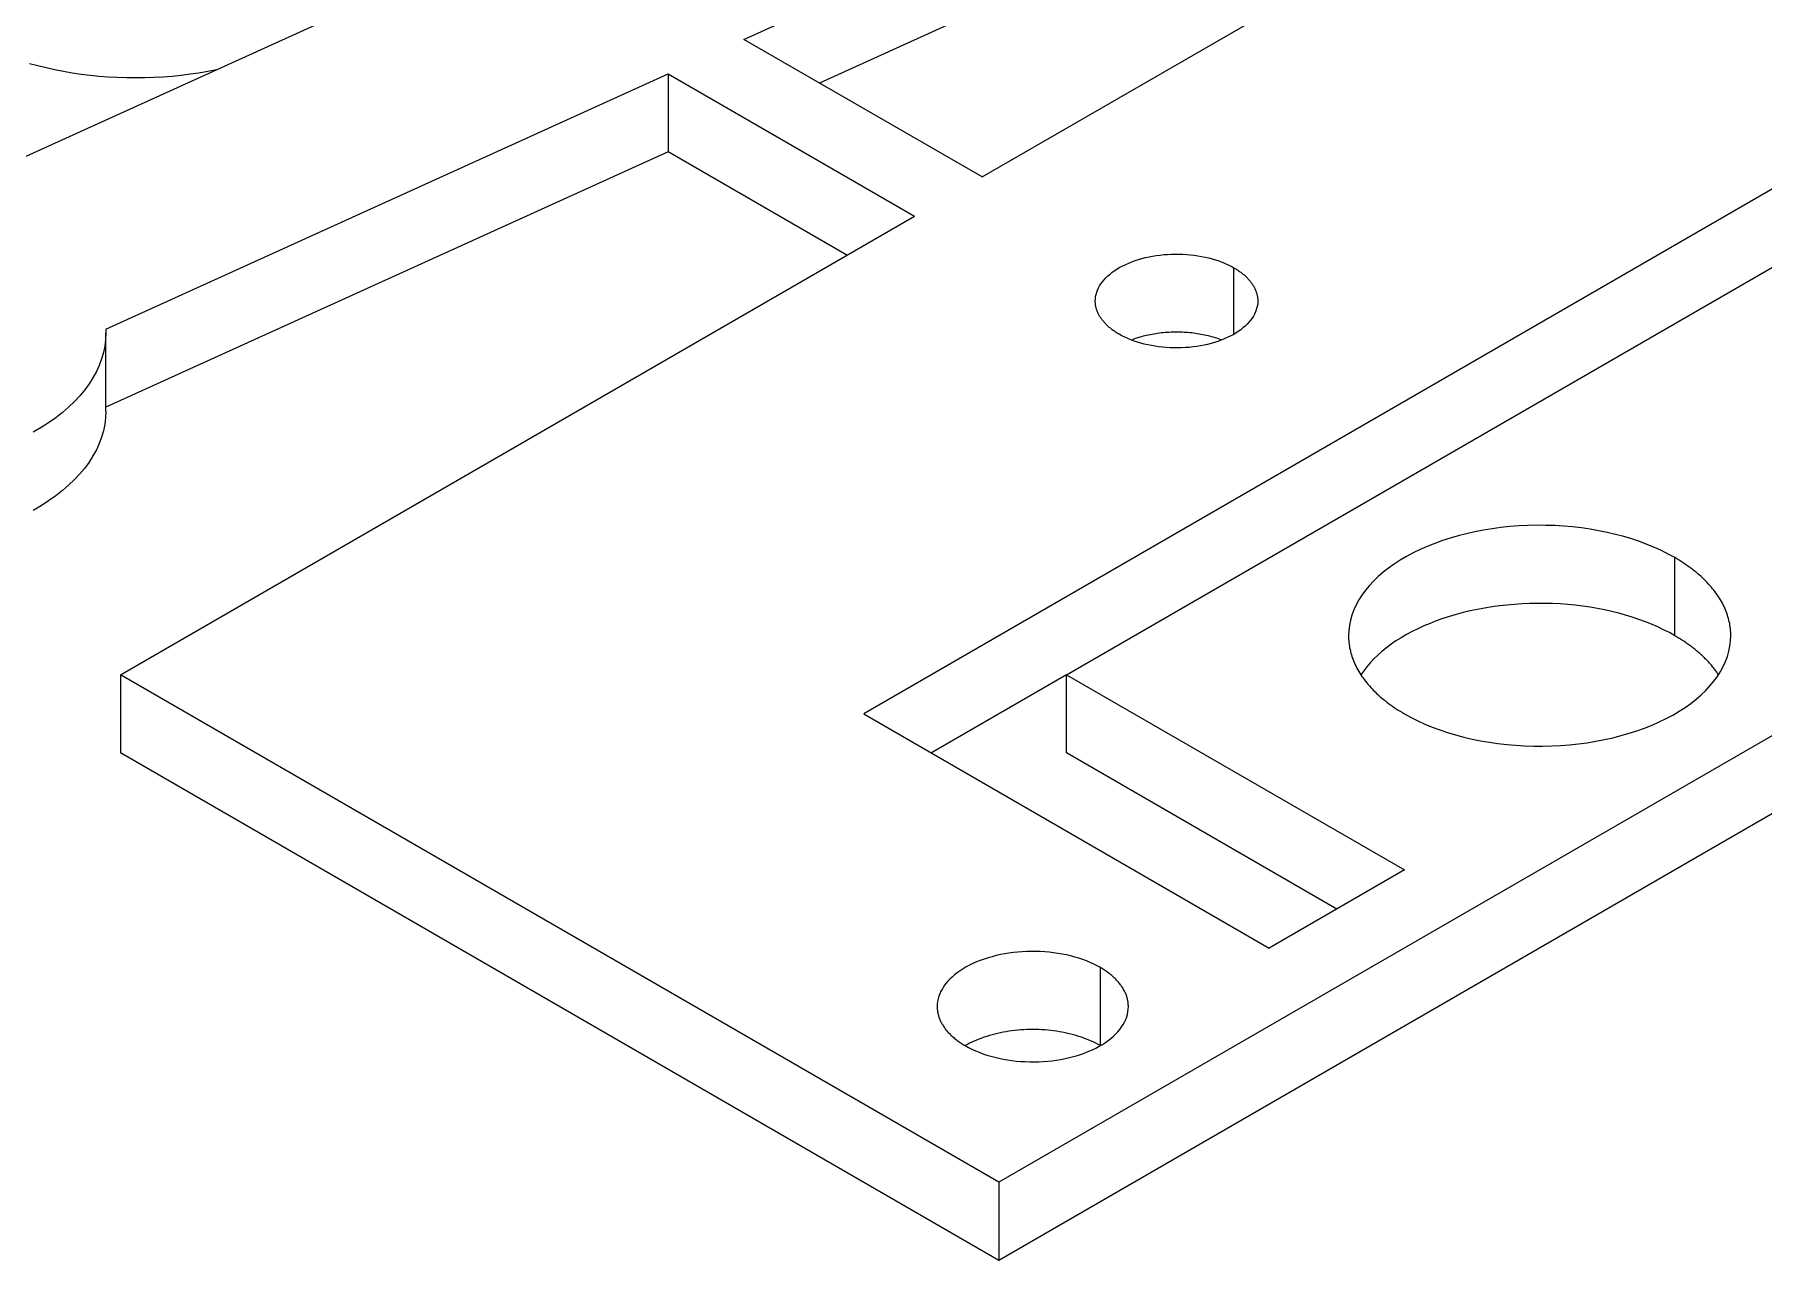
# Model space of a CAD drawing. Header units: millimetres. Extents: x 50 to 268, y 35 to 119.
# Drawn here: x 248.12 to 253.82, y 104.67 to 108.71 of the extents above; entities that cross this region are included whole.
import ezdxf

# ---------------------------------------------------------------- set-up
doc = ezdxf.new("R2010")
doc.units = ezdxf.units.MM
doc.header["$LTSCALE"] = 0.05
doc.layers.add('iso_model', color=7, linetype='Continuous', lineweight=25)

msp = doc.modelspace()

# ---------------------------------------------------------------- linework, layer by layer
at = {"layer": 'iso_model', "lineweight": 25}
for p, q in [((268, 114.5718), (251.2962, 104.9279)), ((268, 114.3146), (251.2962, 104.6708)), ((251.2405, 108.239), (254.971, 110.3928)), ((247.855, 108.2006), (252.5136, 110.3157)), ((250.4556, 108.6922), (253.0935, 109.8899)), ((251.5189, 106.5995), (256.9755, 109.7499)), ((253.0935, 109.6327), (250.7049, 108.5482)), ((256.3073, 109.6213), (250.8508, 106.471)), ((251.2405, 108.239), (250.4556, 108.6922)), ((248.3528, 107.7375), (250.2062, 108.579)), ((250.2062, 108.579), (250.2062, 108.3218)), ((250.2062, 108.579), (251.0178, 108.1104)), ((250.2062, 108.3218), (248.3531, 107.4804)), ((250.7951, 107.9818), (250.2062, 108.3218)), ((248.4009, 106.5995), (251.0178, 108.1104)), ((252.0706, 107.7212), (252.0706, 107.9398)), ((248.3531, 107.4675), (248.3531, 107.7247)), ((253.5234, 106.7281), (253.5234, 106.9853)), ((248.4009, 106.5995), (248.4009, 106.3424)), ((251.2962, 104.9279), (248.4009, 106.5995)), ((251.5189, 106.5995), (251.0735, 106.3424)), ((251.5189, 106.5995), (252.6325, 105.9566)), ((251.5189, 106.3424), (251.5189, 106.5995)), ((250.8508, 106.471), (252.1871, 105.6994)), ((251.2962, 104.6708), (248.4009, 106.3424)), ((252.4098, 105.828), (251.5189, 106.3424)), ((252.6325, 105.9566), (252.1871, 105.6994)), ((251.6303, 105.378), (251.6303, 105.6352)), ((251.2962, 104.9279), (251.2962, 104.6708))]:
    msp.add_line(p, q, dxfattribs=at)
for points in [[(248.7172, 108.592, 0), (248.6887, 108.5864, 0), (248.6597, 108.5814, 0), (248.6305, 108.5771, 0), (248.601, 108.5734, 0), (248.5712, 108.5704, 0), (248.5413, 108.5681, 0), (248.5113, 108.5664, 0), (248.4812, 108.5654, 0), (248.451, 108.565, 0), (248.4208, 108.5653, 0), (248.3907, 108.5663, 0), (248.3606, 108.568, 0), (248.3307, 108.5703, 0), (248.301, 108.5733, 0), (248.2714, 108.5769, 0), (248.2422, 108.5812, 0), (248.2132, 108.5861, 0), (248.1846, 108.5917, 0), (248.1564, 108.5979, 0), (248.1286, 108.6047, 0), (248.1013, 108.6121, 0)], [(251.6135, 107.8305, 0), (251.6138, 107.8378, 0), (251.6147, 107.845, 0), (251.6162, 107.8523, 0), (251.6183, 107.8595, 0), (251.6209, 107.8666, 0), (251.6242, 107.8736, 0), (251.628, 107.8806, 0), (251.6323, 107.8874, 0), (251.6373, 107.8941, 0), (251.6427, 107.9007, 0), (251.6487, 107.9071, 0), (251.6552, 107.9133, 0), (251.6622, 107.9194, 0), (251.6697, 107.9252, 0), (251.6777, 107.9309, 0), (251.6861, 107.9363, 0), (251.695, 107.9415, 0), (251.7042, 107.9464, 0), (251.7139, 107.9511, 0), (251.7239, 107.9555, 0), (251.7343, 107.9597, 0), (251.745, 107.9635, 0), (251.756, 107.9671, 0), (251.7673, 107.9704, 0), (251.7788, 107.9733, 0), (251.7906, 107.9759, 0), (251.8025, 107.9782, 0), (251.8147, 107.9802, 0), (251.827, 107.9819, 0), (251.8394, 107.9832, 0), (251.8519, 107.9841, 0), (251.8645, 107.9848, 0), (251.8771, 107.985, 0), (251.8897, 107.985, 0), (251.9023, 107.9846, 0), (251.9148, 107.9838, 0), (251.9273, 107.9828, 0), (251.9397, 107.9813, 0), (251.9519, 107.9796, 0), (251.964, 107.9775, 0), (251.9759, 107.9751, 0), (251.9876, 107.9723, 0), (251.999, 107.9693, 0), (252.0102, 107.9659, 0), (252.0212, 107.9623, 0), (252.0317, 107.9583, 0), (252.042, 107.9541, 0), (252.0519, 107.9496, 0), (252.0614, 107.9448, 0), (252.0706, 107.9398, 0)], [(252.0706, 107.9398, 0), (252.0735, 107.9381, 0), (252.0764, 107.9363, 0), (252.0793, 107.9345, 0), (252.0821, 107.9327, 0), (252.0848, 107.9309, 0), (252.0876, 107.929, 0), (252.0902, 107.9271, 0), (252.0928, 107.9252, 0), (252.0954, 107.9233, 0), (252.0979, 107.9213, 0), (252.1003, 107.9194, 0), (252.1027, 107.9174, 0), (252.105, 107.9154, 0), (252.1073, 107.9133, 0), (252.1095, 107.9113, 0), (252.1117, 107.9092, 0), (252.1138, 107.9071, 0), (252.1159, 107.905, 0), (252.1179, 107.9028, 0), (252.1198, 107.9007, 0), (252.1217, 107.8985, 0), (252.1235, 107.8963, 0), (252.1253, 107.8941, 0), (252.127, 107.8919, 0), (252.1286, 107.8896, 0), (252.1302, 107.8874, 0), (252.1317, 107.8851, 0), (252.1332, 107.8829, 0), (252.1346, 107.8806, 0), (252.1359, 107.8783, 0), (252.1372, 107.8759, 0), (252.1384, 107.8736, 0), (252.1395, 107.8713, 0), (252.1406, 107.8689, 0), (252.1416, 107.8666, 0), (252.1425, 107.8642, 0), (252.1434, 107.8618, 0), (252.1442, 107.8595, 0), (252.145, 107.8571, 0), (252.1457, 107.8547, 0), (252.1463, 107.8523, 0), (252.1469, 107.8499, 0), (252.1474, 107.8475, 0), (252.1478, 107.845, 0), (252.1482, 107.8426, 0), (252.1485, 107.8402, 0), (252.1487, 107.8378, 0), (252.1489, 107.8353, 0), (252.149, 107.8329, 0), (252.149, 107.8305, 0)], [(251.692, 107.7212, 0), (251.689, 107.7229, 0), (251.6861, 107.7247, 0), (251.6832, 107.7265, 0), (251.6804, 107.7283, 0), (251.6777, 107.7301, 0), (251.675, 107.732, 0), (251.6723, 107.7338, 0), (251.6697, 107.7358, 0), (251.6672, 107.7377, 0), (251.6647, 107.7396, 0), (251.6622, 107.7416, 0), (251.6598, 107.7436, 0), (251.6575, 107.7456, 0), (251.6552, 107.7477, 0), (251.653, 107.7497, 0), (251.6508, 107.7518, 0), (251.6487, 107.7539, 0), (251.6467, 107.756, 0), (251.6447, 107.7582, 0), (251.6427, 107.7603, 0), (251.6408, 107.7625, 0), (251.639, 107.7647, 0), (251.6373, 107.7669, 0), (251.6356, 107.7691, 0), (251.6339, 107.7713, 0), (251.6323, 107.7736, 0), (251.6308, 107.7759, 0), (251.6294, 107.7781, 0), (251.628, 107.7804, 0), (251.6266, 107.7827, 0), (251.6254, 107.785, 0), (251.6242, 107.7874, 0), (251.623, 107.7897, 0), (251.622, 107.7921, 0), (251.6209, 107.7944, 0), (251.62, 107.7968, 0), (251.6191, 107.7991, 0), (251.6183, 107.8015, 0), (251.6175, 107.8039, 0), (251.6168, 107.8063, 0), (251.6162, 107.8087, 0), (251.6157, 107.8111, 0), (251.6152, 107.8135, 0), (251.6147, 107.8159, 0), (251.6144, 107.8184, 0), (251.6141, 107.8208, 0), (251.6138, 107.8232, 0), (251.6137, 107.8256, 0), (251.6136, 107.8281, 0), (251.6135, 107.8305, 0)], [(252.149, 107.8305, 0), (252.1487, 107.8232, 0), (252.1478, 107.8159, 0), (252.1463, 107.8087, 0), (252.1442, 107.8015, 0), (252.1416, 107.7944, 0), (252.1384, 107.7874, 0), (252.1346, 107.7804, 0), (252.1302, 107.7736, 0), (252.1253, 107.7669, 0), (252.1198, 107.7603, 0), (252.1138, 107.7539, 0), (252.1073, 107.7477, 0), (252.1003, 107.7416, 0), (252.0928, 107.7358, 0), (252.0848, 107.7301, 0), (252.0764, 107.7247, 0), (252.0676, 107.7195, 0), (252.0583, 107.7145, 0), (252.0487, 107.7099, 0), (252.0386, 107.7054, 0), (252.0283, 107.7013, 0), (252.0175, 107.6974, 0), (252.0065, 107.6939, 0), (251.9953, 107.6906, 0), (251.9837, 107.6877, 0), (251.972, 107.6851, 0), (251.96, 107.6828, 0), (251.9478, 107.6808, 0), (251.9356, 107.6791, 0), (251.9231, 107.6778, 0), (251.9106, 107.6769, 0), (251.8981, 107.6762, 0), (251.8855, 107.6759, 0), (251.8729, 107.676, 0), (251.8603, 107.6764, 0), (251.8477, 107.6771, 0), (251.8352, 107.6782, 0), (251.8229, 107.6796, 0), (251.8106, 107.6814, 0), (251.7985, 107.6835, 0), (251.7866, 107.6859, 0), (251.7749, 107.6886, 0), (251.7635, 107.6917, 0), (251.7523, 107.695, 0), (251.7414, 107.6987, 0), (251.7308, 107.7027, 0), (251.7205, 107.7069, 0), (251.7106, 107.7114, 0), (251.7011, 107.7162, 0), (251.692, 107.7212, 0)], [(248.3528, 107.7375, 0), (248.3528, 107.7372, 0), (248.3528, 107.737, 0), (248.3528, 107.7367, 0), (248.3529, 107.7364, 0), (248.3529, 107.7362, 0), (248.3529, 107.7359, 0), (248.3529, 107.7357, 0), (248.3529, 107.7354, 0), (248.3529, 107.7352, 0), (248.3529, 107.7349, 0), (248.3529, 107.7346, 0), (248.3529, 107.7344, 0), (248.353, 107.7341, 0), (248.353, 107.7339, 0), (248.353, 107.7336, 0), (248.353, 107.7334, 0), (248.353, 107.7331, 0), (248.353, 107.7329, 0), (248.353, 107.7326, 0), (248.353, 107.7323, 0), (248.353, 107.7321, 0), (248.353, 107.7318, 0), (248.353, 107.7316, 0), (248.353, 107.7313, 0), (248.353, 107.7311, 0), (248.3531, 107.7308, 0), (248.3531, 107.7305, 0), (248.3531, 107.7303, 0), (248.3531, 107.73, 0), (248.3531, 107.7298, 0), (248.3531, 107.7295, 0), (248.3531, 107.7293, 0), (248.3531, 107.729, 0), (248.3531, 107.7288, 0), (248.3531, 107.7285, 0), (248.3531, 107.7282, 0), (248.3531, 107.728, 0), (248.3531, 107.7277, 0), (248.3531, 107.7275, 0), (248.3531, 107.7272, 0), (248.3531, 107.727, 0), (248.3531, 107.7267, 0), (248.3531, 107.7264, 0), (248.3531, 107.7262, 0), (248.3531, 107.7259, 0), (248.3531, 107.7257, 0), (248.3531, 107.7254, 0), (248.3531, 107.7252, 0), (248.3531, 107.7249, 0), (248.3531, 107.7247, 0)], [(248.3531, 107.7247, 0), (248.3523, 107.7032, 0), (248.3496, 107.6819, 0), (248.3453, 107.6606, 0), (248.3392, 107.6395, 0), (248.3314, 107.6185, 0), (248.3219, 107.5978, 0), (248.3107, 107.5774, 0), (248.2978, 107.5573, 0), (248.2834, 107.5376, 0), (248.2673, 107.5183, 0), (248.2497, 107.4994, 0), (248.2305, 107.4811, 0), (248.2099, 107.4632, 0), (248.1879, 107.446, 0), (248.1645, 107.4294, 0), (248.1397, 107.4134, 0), (248.1137, 107.3982, 0)], [(252.0298, 107.7019, 0), (252.0246, 107.7039, 0), (252.0192, 107.7058, 0), (252.0138, 107.7076, 0), (252.0082, 107.7094, 0), (252.0027, 107.7111, 0), (251.997, 107.7127, 0), (251.9913, 107.7142, 0), (251.9855, 107.7157, 0), (251.9797, 107.7171, 0), (251.9738, 107.7184, 0), (251.9679, 107.7196, 0), (251.9619, 107.7207, 0), (251.9559, 107.7218, 0), (251.9498, 107.7227, 0), (251.9437, 107.7236, 0), (251.9375, 107.7244, 0), (251.9314, 107.7252, 0), (251.9252, 107.7258, 0), (251.9189, 107.7264, 0), (251.9127, 107.7268, 0), (251.9064, 107.7272, 0), (251.9001, 107.7275, 0), (251.8939, 107.7277, 0), (251.8876, 107.7278, 0), (251.8813, 107.7279, 0), (251.875, 107.7278, 0), (251.8687, 107.7277, 0), (251.8624, 107.7275, 0), (251.8561, 107.7272, 0), (251.8498, 107.7268, 0), (251.8436, 107.7264, 0), (251.8374, 107.7258, 0), (251.8312, 107.7252, 0), (251.825, 107.7244, 0), (251.8188, 107.7236, 0), (251.8127, 107.7227, 0), (251.8067, 107.7218, 0), (251.8006, 107.7207, 0), (251.7947, 107.7196, 0), (251.7887, 107.7184, 0), (251.7828, 107.7171, 0), (251.777, 107.7157, 0), (251.7712, 107.7142, 0), (251.7655, 107.7127, 0), (251.7599, 107.7111, 0), (251.7543, 107.7094, 0), (251.7488, 107.7076, 0), (251.7433, 107.7058, 0), (251.738, 107.7039, 0), (251.7327, 107.7019, 0)], [(248.3531, 107.4675, 0), (248.3523, 107.4461, 0), (248.3496, 107.4247, 0), (248.3453, 107.4034, 0), (248.3392, 107.3823, 0), (248.3314, 107.3614, 0), (248.3219, 107.3406, 0), (248.3107, 107.3202, 0), (248.2978, 107.3001, 0), (248.2834, 107.2804, 0), (248.2673, 107.2611, 0), (248.2497, 107.2422, 0), (248.2305, 107.2239, 0), (248.2099, 107.2061, 0), (248.1879, 107.1888, 0), (248.1645, 107.1722, 0), (248.1397, 107.1563, 0), (248.1137, 107.141, 0)], [(253.5234, 106.9853, 0), (253.5019, 106.9971, 0), (253.4795, 107.0084, 0), (253.4562, 107.019, 0), (253.432, 107.0289, 0), (253.4071, 107.0382, 0), (253.3814, 107.0468, 0), (253.3551, 107.0547, 0), (253.3281, 107.0619, 0), (253.3006, 107.0683, 0), (253.2726, 107.074, 0), (253.2442, 107.0789, 0), (253.2154, 107.0831, 0), (253.1863, 107.0864, 0), (253.1569, 107.0889, 0), (253.1274, 107.0907, 0), (253.0977, 107.0916, 0), (253.0681, 107.0918, 0), (253.0384, 107.0911, 0), (253.0088, 107.0896, 0), (252.9794, 107.0873, 0), (252.9502, 107.0843, 0), (252.9213, 107.0804, 0), (252.8927, 107.0757, 0), (252.8646, 107.0703, 0), (252.8369, 107.0641, 0), (252.8097, 107.0572, 0), (252.7832, 107.0495, 0), (252.7573, 107.0412, 0), (252.7321, 107.0321, 0), (252.7077, 107.0224, 0), (252.6841, 107.012, 0), (252.6614, 107.0009, 0), (252.6396, 106.9893, 0), (252.6187, 106.9771, 0), (252.5989, 106.9643, 0), (252.5802, 106.951, 0), (252.5626, 106.9372, 0), (252.5461, 106.923, 0), (252.5308, 106.9083, 0), (252.5167, 106.8932, 0), (252.5038, 106.8778, 0), (252.4922, 106.862, 0), (252.482, 106.8459, 0), (252.473, 106.8296, 0), (252.4654, 106.813, 0), (252.4592, 106.7963, 0), (252.4543, 106.7794, 0), (252.4508, 106.7623, 0), (252.4487, 106.7453, 0), (252.448, 106.7281, 0)], [(253.7079, 106.7281, 0), (253.7078, 106.7338, 0), (253.7076, 106.7395, 0), (253.7072, 106.7453, 0), (253.7066, 106.751, 0), (253.7059, 106.7567, 0), (253.7051, 106.7623, 0), (253.7041, 106.768, 0), (253.7029, 106.7737, 0), (253.7016, 106.7794, 0), (253.7001, 106.785, 0), (253.6985, 106.7907, 0), (253.6967, 106.7963, 0), (253.6948, 106.8019, 0), (253.6927, 106.8075, 0), (253.6905, 106.813, 0), (253.6881, 106.8186, 0), (253.6856, 106.8241, 0), (253.6829, 106.8296, 0), (253.68, 106.8351, 0), (253.6771, 106.8405, 0), (253.6739, 106.8459, 0), (253.6706, 106.8513, 0), (253.6672, 106.8567, 0), (253.6637, 106.862, 0), (253.6599, 106.8673, 0), (253.6561, 106.8726, 0), (253.6521, 106.8778, 0), (253.6479, 106.883, 0), (253.6437, 106.8881, 0), (253.6392, 106.8932, 0), (253.6347, 106.8983, 0), (253.63, 106.9033, 0), (253.6251, 106.9083, 0), (253.6202, 106.9133, 0), (253.6151, 106.9182, 0), (253.6098, 106.923, 0), (253.6045, 106.9278, 0), (253.599, 106.9325, 0), (253.5933, 106.9372, 0), (253.5876, 106.9419, 0), (253.5817, 106.9465, 0), (253.5757, 106.951, 0), (253.5696, 106.9555, 0), (253.5633, 106.9599, 0), (253.557, 106.9643, 0), (253.5505, 106.9686, 0), (253.5439, 106.9729, 0), (253.5372, 106.9771, 0), (253.5303, 106.9812, 0), (253.5234, 106.9853, 0)], [(253.5234, 106.7281, 0), (253.5053, 106.7382, 0), (253.4865, 106.7478, 0), (253.467, 106.757, 0), (253.4469, 106.7657, 0), (253.4263, 106.774, 0), (253.4051, 106.7818, 0), (253.3833, 106.789, 0), (253.3611, 106.7958, 0), (253.3385, 106.8021, 0), (253.3154, 106.8078, 0), (253.2919, 106.813, 0), (253.2681, 106.8177, 0), (253.244, 106.8218, 0), (253.2196, 106.8253, 0), (253.195, 106.8283, 0), (253.1703, 106.8307, 0), (253.1453, 106.8326, 0), (253.1203, 106.8338, 0), (253.0952, 106.8345, 0), (253.0701, 106.8346, 0), (253.0449, 106.8341, 0), (253.0199, 106.8331, 0), (252.9949, 106.8315, 0), (252.9701, 106.8293, 0), (252.9454, 106.8265, 0), (252.9209, 106.8232, 0), (252.8967, 106.8193, 0), (252.8728, 106.8148, 0), (252.8492, 106.8098, 0), (252.826, 106.8043, 0), (252.8032, 106.7982, 0), (252.7808, 106.7916, 0), (252.7589, 106.7845, 0), (252.7374, 106.7769, 0), (252.7166, 106.7688, 0), (252.6963, 106.7603, 0), (252.6766, 106.7513, 0), (252.6576, 106.7418, 0), (252.6392, 106.7319, 0), (252.6215, 106.7216, 0), (252.6045, 106.7109, 0), (252.5883, 106.6998, 0), (252.5729, 106.6883, 0), (252.5583, 106.6765, 0), (252.5445, 106.6644, 0), (252.5316, 106.652, 0), (252.5195, 106.6392, 0), (252.5083, 106.6262, 0), (252.4981, 106.613, 0), (252.4887, 106.5995, 0)], [(252.448, 106.7281, 0), (252.4481, 106.7224, 0), (252.4483, 106.7167, 0), (252.4487, 106.711, 0), (252.4493, 106.7053, 0), (252.45, 106.6996, 0), (252.4508, 106.6939, 0), (252.4518, 106.6882, 0), (252.453, 106.6825, 0), (252.4543, 106.6769, 0), (252.4558, 106.6712, 0), (252.4574, 106.6656, 0), (252.4592, 106.66, 0), (252.4611, 106.6544, 0), (252.4632, 106.6488, 0), (252.4654, 106.6432, 0), (252.4678, 106.6377, 0), (252.4703, 106.6322, 0), (252.473, 106.6267, 0), (252.4759, 106.6212, 0), (252.4788, 106.6157, 0), (252.482, 106.6103, 0), (252.4853, 106.6049, 0), (252.4887, 106.5996, 0), (252.4922, 106.5942, 0), (252.496, 106.5889, 0), (252.4998, 106.5837, 0), (252.5038, 106.5785, 0), (252.508, 106.5733, 0), (252.5122, 106.5681, 0), (252.5167, 106.563, 0), (252.5212, 106.5579, 0), (252.5259, 106.5529, 0), (252.5308, 106.5479, 0), (252.5357, 106.543, 0), (252.5408, 106.5381, 0), (252.5461, 106.5332, 0), (252.5514, 106.5284, 0), (252.5569, 106.5237, 0), (252.5626, 106.519, 0), (252.5683, 106.5143, 0), (252.5742, 106.5098, 0), (252.5802, 106.5052, 0), (252.5863, 106.5007, 0), (252.5926, 106.4963, 0), (252.5989, 106.4919, 0), (252.6054, 106.4876, 0), (252.612, 106.4834, 0), (252.6187, 106.4792, 0), (252.6256, 106.475, 0), (252.6325, 106.471, 0)], [(252.6325, 106.471, 0), (252.654, 106.4591, 0), (252.6764, 106.4479, 0), (252.6997, 106.4373, 0), (252.7239, 106.4273, 0), (252.7488, 106.418, 0), (252.7745, 106.4094, 0), (252.8008, 106.4015, 0), (252.8278, 106.3943, 0), (252.8553, 106.3879, 0), (252.8833, 106.3822, 0), (252.9117, 106.3773, 0), (252.9405, 106.3732, 0), (252.9696, 106.3698, 0), (252.999, 106.3673, 0), (253.0285, 106.3656, 0), (253.0582, 106.3646, 0), (253.0878, 106.3645, 0), (253.1175, 106.3651, 0), (253.1471, 106.3666, 0), (253.1765, 106.3689, 0), (253.2057, 106.372, 0), (253.2346, 106.3759, 0), (253.2632, 106.3805, 0), (253.2913, 106.3859, 0), (253.319, 106.3921, 0), (253.3462, 106.399, 0), (253.3727, 106.4067, 0), (253.3986, 106.4151, 0), (253.4238, 106.4241, 0), (253.4482, 106.4339, 0), (253.4718, 106.4443, 0), (253.4945, 106.4553, 0), (253.5163, 106.4669, 0), (253.5372, 106.4792, 0), (253.557, 106.4919, 0), (253.5757, 106.5052, 0), (253.5933, 106.519, 0), (253.6098, 106.5332, 0), (253.6251, 106.5479, 0), (253.6392, 106.563, 0), (253.6521, 106.5785, 0), (253.6637, 106.5942, 0), (253.6739, 106.6103, 0), (253.6829, 106.6267, 0), (253.6905, 106.6432, 0), (253.6967, 106.66, 0), (253.7016, 106.6769, 0), (253.7051, 106.6939, 0), (253.7072, 106.711, 0), (253.7079, 106.7281, 0)], [(253.6672, 106.5995, 0), (253.6653, 106.6024, 0), (253.6633, 106.6053, 0), (253.6613, 106.6081, 0), (253.6593, 106.611, 0), (253.6572, 106.6138, 0), (253.6551, 106.6167, 0), (253.653, 106.6195, 0), (253.6507, 106.6223, 0), (253.6485, 106.6251, 0), (253.6462, 106.6279, 0), (253.6439, 106.6307, 0), (253.6415, 106.6334, 0), (253.6391, 106.6362, 0), (253.6367, 106.6389, 0), (253.6342, 106.6417, 0), (253.6317, 106.6444, 0), (253.6291, 106.6471, 0), (253.6265, 106.6498, 0), (253.6238, 106.6525, 0), (253.6212, 106.6551, 0), (253.6184, 106.6578, 0), (253.6157, 106.6604, 0), (253.6129, 106.663, 0), (253.61, 106.6656, 0), (253.6071, 106.6682, 0), (253.6042, 106.6708, 0), (253.6013, 106.6734, 0), (253.5983, 106.676, 0), (253.5952, 106.6785, 0), (253.5922, 106.681, 0), (253.5891, 106.6835, 0), (253.5859, 106.686, 0), (253.5828, 106.6885, 0), (253.5795, 106.691, 0), (253.5763, 106.6934, 0), (253.573, 106.6958, 0), (253.5697, 106.6983, 0), (253.5663, 106.7007, 0), (253.5629, 106.703, 0), (253.5595, 106.7054, 0), (253.5561, 106.7078, 0), (253.5526, 106.7101, 0), (253.549, 106.7124, 0), (253.5455, 106.7147, 0), (253.5419, 106.717, 0), (253.5382, 106.7192, 0), (253.5346, 106.7215, 0), (253.5309, 106.7237, 0), (253.5271, 106.7259, 0), (253.5234, 106.7281, 0)], [(251.6303, 105.6352, 0), (251.6196, 105.6411, 0), (251.6083, 105.6467, 0), (251.5967, 105.652, 0), (251.5846, 105.657, 0), (251.5721, 105.6616, 0), (251.5593, 105.6659, 0), (251.5461, 105.6699, 0), (251.5327, 105.6735, 0), (251.5189, 105.6767, 0), (251.5049, 105.6795, 0), (251.4907, 105.682, 0), (251.4763, 105.684, 0), (251.4617, 105.6857, 0), (251.447, 105.687, 0), (251.4323, 105.6879, 0), (251.4175, 105.6883, 0), (251.4026, 105.6884, 0), (251.3878, 105.6881, 0), (251.373, 105.6873, 0), (251.3583, 105.6862, 0), (251.3437, 105.6846, 0), (251.3292, 105.6827, 0), (251.315, 105.6804, 0), (251.3009, 105.6777, 0), (251.287, 105.6746, 0), (251.2735, 105.6711, 0), (251.2602, 105.6673, 0), (251.2472, 105.6631, 0), (251.2346, 105.6586, 0), (251.2224, 105.6537, 0), (251.2106, 105.6485, 0), (251.1993, 105.643, 0), (251.1884, 105.6372, 0), (251.178, 105.6311, 0), (251.1681, 105.6247, 0), (251.1587, 105.618, 0), (251.1499, 105.6111, 0), (251.1416, 105.604, 0), (251.134, 105.5967, 0), (251.1269, 105.5891, 0), (251.1205, 105.5814, 0), (251.1147, 105.5735, 0), (251.1096, 105.5655, 0), (251.1051, 105.5573, 0), (251.1013, 105.549, 0), (251.0982, 105.5406, 0), (251.0957, 105.5322, 0), (251.094, 105.5237, 0), (251.093, 105.5151, 0), (251.0926, 105.5066, 0)], [(251.7225, 105.5066, 0), (251.7225, 105.5094, 0), (251.7224, 105.5123, 0), (251.7222, 105.5151, 0), (251.7219, 105.518, 0), (251.7216, 105.5208, 0), (251.7211, 105.5237, 0), (251.7206, 105.5265, 0), (251.7201, 105.5294, 0), (251.7194, 105.5322, 0), (251.7187, 105.535, 0), (251.7179, 105.5378, 0), (251.717, 105.5406, 0), (251.716, 105.5434, 0), (251.715, 105.5462, 0), (251.7138, 105.549, 0), (251.7126, 105.5518, 0), (251.7114, 105.5546, 0), (251.71, 105.5573, 0), (251.7086, 105.56, 0), (251.7071, 105.5628, 0), (251.7056, 105.5655, 0), (251.7039, 105.5682, 0), (251.7022, 105.5708, 0), (251.7004, 105.5735, 0), (251.6986, 105.5762, 0), (251.6966, 105.5788, 0), (251.6946, 105.5814, 0), (251.6926, 105.584, 0), (251.6904, 105.5866, 0), (251.6882, 105.5891, 0), (251.6859, 105.5917, 0), (251.6836, 105.5942, 0), (251.6812, 105.5967, 0), (251.6787, 105.5991, 0), (251.6761, 105.6016, 0), (251.6735, 105.604, 0), (251.6708, 105.6064, 0), (251.6681, 105.6088, 0), (251.6653, 105.6111, 0), (251.6624, 105.6135, 0), (251.6594, 105.6158, 0), (251.6564, 105.618, 0), (251.6534, 105.6203, 0), (251.6503, 105.6225, 0), (251.6471, 105.6247, 0), (251.6438, 105.6268, 0), (251.6405, 105.629, 0), (251.6372, 105.6311, 0), (251.6338, 105.6331, 0), (251.6303, 105.6352, 0)], [(251.0926, 105.5066, 0), (251.0926, 105.5037, 0), (251.0928, 105.5009, 0), (251.093, 105.498, 0), (251.0932, 105.4952, 0), (251.0936, 105.4923, 0), (251.094, 105.4895, 0), (251.0945, 105.4866, 0), (251.0951, 105.4838, 0), (251.0957, 105.4809, 0), (251.0965, 105.4781, 0), (251.0973, 105.4753, 0), (251.0982, 105.4725, 0), (251.0991, 105.4697, 0), (251.1002, 105.4669, 0), (251.1013, 105.4641, 0), (251.1025, 105.4613, 0), (251.1038, 105.4586, 0), (251.1051, 105.4558, 0), (251.1065, 105.4531, 0), (251.108, 105.4504, 0), (251.1096, 105.4477, 0), (251.1112, 105.445, 0), (251.1129, 105.4423, 0), (251.1147, 105.4396, 0), (251.1166, 105.437, 0), (251.1185, 105.4343, 0), (251.1205, 105.4317, 0), (251.1226, 105.4291, 0), (251.1247, 105.4266, 0), (251.1269, 105.424, 0), (251.1292, 105.4215, 0), (251.1316, 105.419, 0), (251.134, 105.4165, 0), (251.1365, 105.414, 0), (251.139, 105.4116, 0), (251.1416, 105.4091, 0), (251.1443, 105.4067, 0), (251.1471, 105.4044, 0), (251.1499, 105.402, 0), (251.1528, 105.3997, 0), (251.1557, 105.3974, 0), (251.1587, 105.3951, 0), (251.1618, 105.3929, 0), (251.1649, 105.3907, 0), (251.1681, 105.3885, 0), (251.1713, 105.3863, 0), (251.1746, 105.3842, 0), (251.178, 105.3821, 0), (251.1814, 105.38, 0), (251.1849, 105.378, 0)], [(251.1849, 105.378, 0), (251.1956, 105.3721, 0), (251.2068, 105.3665, 0), (251.2185, 105.3611, 0), (251.2305, 105.3562, 0), (251.243, 105.3515, 0), (251.2558, 105.3472, 0), (251.269, 105.3433, 0), (251.2825, 105.3397, 0), (251.2962, 105.3365, 0), (251.3102, 105.3336, 0), (251.3245, 105.3312, 0), (251.3389, 105.3291, 0), (251.3534, 105.3274, 0), (251.3681, 105.3262, 0), (251.3829, 105.3253, 0), (251.3977, 105.3248, 0), (251.4125, 105.3247, 0), (251.4273, 105.3251, 0), (251.4421, 105.3258, 0), (251.4568, 105.327, 0), (251.4714, 105.3285, 0), (251.4859, 105.3304, 0), (251.5002, 105.3328, 0), (251.5143, 105.3355, 0), (251.5281, 105.3386, 0), (251.5417, 105.342, 0), (251.555, 105.3459, 0), (251.5679, 105.35, 0), (251.5805, 105.3546, 0), (251.5927, 105.3595, 0), (251.6045, 105.3647, 0), (251.6159, 105.3702, 0), (251.6268, 105.376, 0), (251.6372, 105.3821, 0), (251.6471, 105.3885, 0), (251.6564, 105.3951, 0), (251.6653, 105.402, 0), (251.6735, 105.4091, 0), (251.6812, 105.4165, 0), (251.6882, 105.424, 0), (251.6946, 105.4317, 0), (251.7004, 105.4396, 0), (251.7056, 105.4477, 0), (251.71, 105.4558, 0), (251.7138, 105.4641, 0), (251.717, 105.4725, 0), (251.7194, 105.4809, 0), (251.7211, 105.4895, 0), (251.7222, 105.498, 0), (251.7225, 105.5066, 0)], [(251.6303, 105.378, 0), (251.6232, 105.382, 0), (251.6159, 105.3858, 0), (251.6083, 105.3895, 0), (251.6006, 105.3931, 0), (251.5927, 105.3965, 0), (251.5846, 105.3998, 0), (251.5763, 105.4029, 0), (251.5679, 105.4059, 0), (251.5593, 105.4087, 0), (251.5506, 105.4114, 0), (251.5417, 105.4139, 0), (251.5327, 105.4163, 0), (251.5235, 105.4185, 0), (251.5143, 105.4205, 0), (251.5049, 105.4223, 0), (251.4954, 105.424, 0), (251.4859, 105.4255, 0), (251.4763, 105.4269, 0), (251.4666, 105.428, 0), (251.4568, 105.429, 0), (251.447, 105.4298, 0), (251.4372, 105.4304, 0), (251.4273, 105.4309, 0), (251.4175, 105.4312, 0), (251.4076, 105.4312, 0), (251.3977, 105.4312, 0), (251.3878, 105.4309, 0), (251.3779, 105.4304, 0), (251.3681, 105.4298, 0), (251.3583, 105.429, 0), (251.3486, 105.428, 0), (251.3389, 105.4269, 0), (251.3292, 105.4255, 0), (251.3197, 105.424, 0), (251.3102, 105.4223, 0), (251.3009, 105.4205, 0), (251.2916, 105.4185, 0), (251.2825, 105.4163, 0), (251.2735, 105.4139, 0), (251.2646, 105.4114, 0), (251.2558, 105.4087, 0), (251.2472, 105.4059, 0), (251.2388, 105.4029, 0), (251.2305, 105.3998, 0), (251.2224, 105.3965, 0), (251.2145, 105.3931, 0), (251.2068, 105.3895, 0), (251.1993, 105.3858, 0), (251.192, 105.382, 0), (251.1849, 105.378, 0)]]:
    msp.add_polyline3d(points, dxfattribs=at)

doc.saveas('drawing.dxf')
